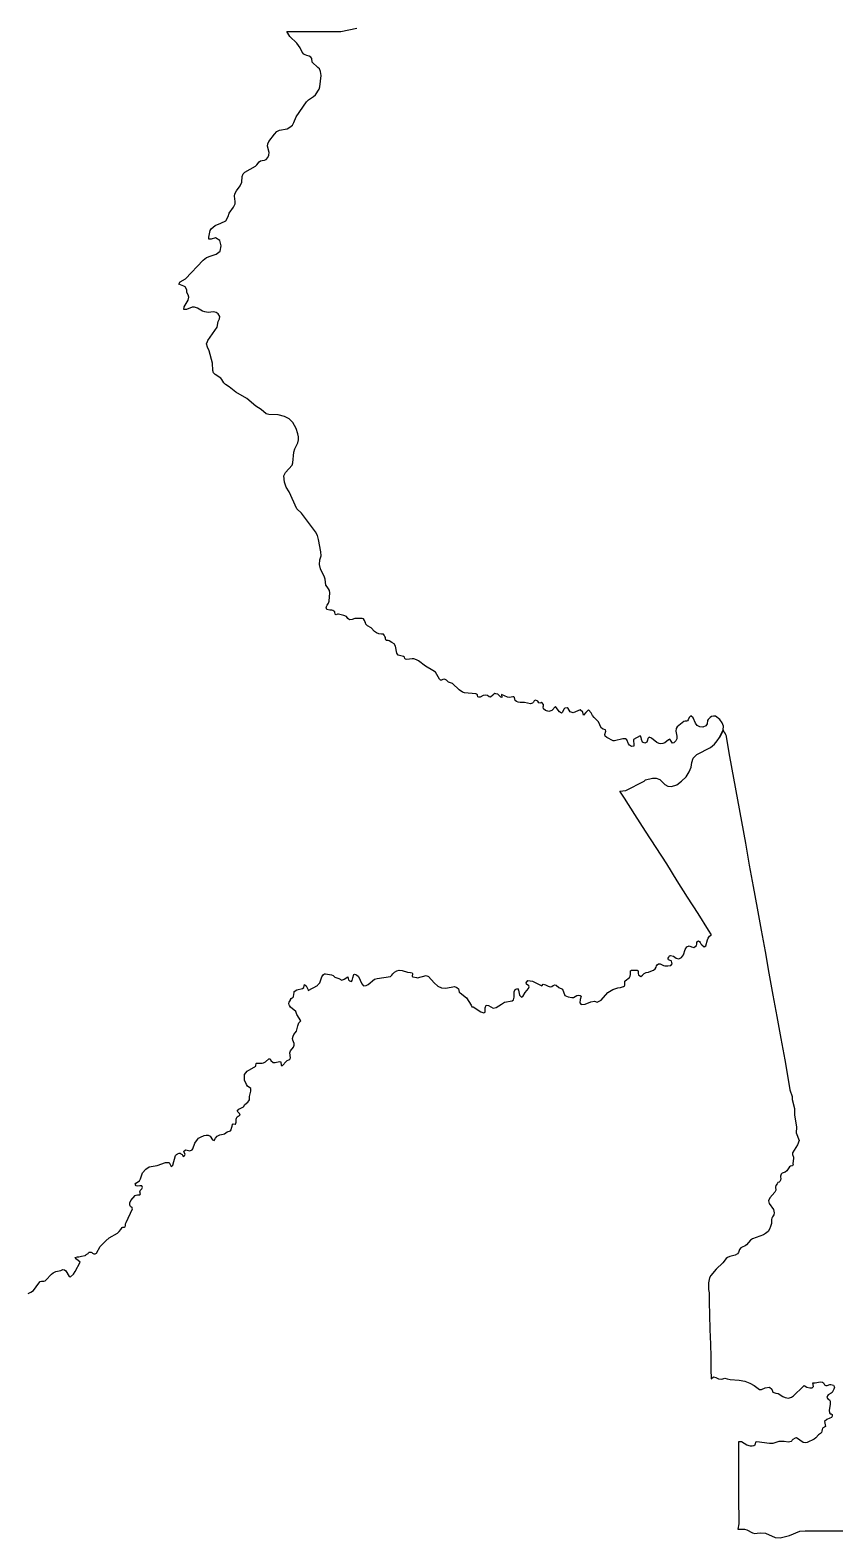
# Model space of a CAD drawing. Header units: metres. Extents: x 0 to 1325, y -1 to 773.
# Drawn here: x 385.99 to 408.05, y 379.89 to 421.19 of the extents above; entities that cross this region are included whole.
import ezdxf

# ---------------------------------------------------------------- set-up
doc = ezdxf.new("R2010")
doc.units = ezdxf.units.M

msp = doc.modelspace()

# ---------------------------------------------------------------- linework, layer by layer
at = {"layer": 'SCORE'}
for points in [[(393.11, 421.018), (393.03, 421.148)], [(393.03, 421.148), (394.51, 421.148)], [(393.3, 420.828), (393.11, 421.018)], [(394.51, 421.148), (394.95, 421.238)], [(393.39, 420.708), (393.3, 420.828)], [(393.45, 420.588), (393.39, 420.708)], [(393.49, 420.528), (393.45, 420.588)], [(393.53, 420.508), (393.49, 420.528)], [(393.58, 420.498), (393.53, 420.508)], [(393.64, 420.478), (393.58, 420.498)], [(393.69, 420.448), (393.64, 420.478)], [(393.71, 420.408), (393.69, 420.448)], [(393.72, 420.308), (393.71, 420.408)], [(393.88, 420.168), (393.72, 420.308)], [(393.92, 420.128), (393.88, 420.168)], [(393.95, 420.058), (393.92, 420.128)], [(393.97, 419.948), (393.95, 420.058)], [(393.91, 419.568), (393.93, 419.638)], [(393.93, 419.638), (393.97, 419.948)], [(393.28, 418.818), (393.57, 419.228)], [(393.57, 419.228), (393.62, 419.278)], [(393.62, 419.278), (393.76, 419.368)], [(393.76, 419.368), (393.81, 419.418)], [(393.81, 419.418), (393.91, 419.568)], [(393.22, 418.658), (393.28, 418.818)], [(392.69, 418.338), (392.75, 418.408)], [(392.75, 418.408), (392.83, 418.448)], [(392.83, 418.448), (393.04, 418.488)], [(393.04, 418.488), (393.11, 418.528)], [(393.11, 418.528), (393.18, 418.588)], [(393.18, 418.588), (393.22, 418.658)], [(392.5, 418.008), (392.51, 418.078)], [(392.54, 417.838), (392.5, 418.008)], [(392.51, 418.078), (392.53, 418.138)], [(392.53, 418.138), (392.69, 418.338)], [(392.21, 417.498), (392.27, 417.578)], [(392.27, 417.578), (392.31, 417.608)], [(392.31, 417.608), (392.35, 417.618)], [(392.35, 417.618), (392.42, 417.628)], [(392.42, 417.628), (392.46, 417.648)], [(392.46, 417.648), (392.51, 417.698)], [(392.51, 417.698), (392.53, 417.768)], [(392.53, 417.768), (392.54, 417.838)], [(391.79, 417.028), (391.8, 417.178)], [(391.8, 417.178), (391.83, 417.248)], [(391.83, 417.248), (391.88, 417.298)], [(391.88, 417.298), (392.17, 417.458)], [(392.17, 417.458), (392.21, 417.498)], [(391.6, 416.708), (391.65, 416.788)], [(391.65, 416.788), (391.75, 416.928)], [(391.75, 416.928), (391.79, 417.028)], [(391.45, 416.178), (391.57, 416.338)], [(391.57, 416.338), (391.61, 416.428)], [(391.59, 416.638), (391.6, 416.708)], [(391.61, 416.498), (391.59, 416.638)], [(391.61, 416.428), (391.61, 416.498)], [(391.06, 415.838), (391.22, 415.898)], [(391.22, 415.898), (391.36, 415.968)], [(391.36, 415.968), (391.42, 416.088)], [(391.42, 416.088), (391.45, 416.178)], [(390.89, 415.518), (390.93, 415.698)], [(390.89, 415.458), (390.89, 415.518)], [(390.93, 415.698), (390.95, 415.748)], [(390.95, 415.748), (391.06, 415.838)], [(391.07, 415.498), (390.95, 415.458)], [(391.19, 415.428), (391.07, 415.498)], [(390.95, 415.458), (390.89, 415.458)], [(391.09, 415.048), (391.2, 415.138)], [(391.23, 415.278), (391.19, 415.428)], [(391.2, 415.138), (391.23, 415.278)], [(390.25, 414.378), (390.73, 414.888)], [(390.73, 414.888), (390.83, 414.958)], [(390.83, 414.958), (390.95, 415.008)], [(390.95, 415.008), (391.09, 415.048)], [(390.07, 414.228), (390.1, 414.298)], [(390.1, 414.298), (390.25, 414.378)], [(390.2, 414.178), (390.07, 414.228)], [(390.24, 414.158), (390.2, 414.178)], [(390.29, 414.078), (390.24, 414.158)], [(390.29, 413.998), (390.29, 414.078)], [(390.32, 413.938), (390.29, 413.998)], [(390.34, 413.878), (390.32, 413.938)], [(390.32, 413.788), (390.34, 413.878)], [(390.2, 413.538), (390.21, 413.608)], [(390.28, 413.538), (390.2, 413.538)], [(390.21, 413.608), (390.32, 413.788)], [(390.43, 413.598), (390.28, 413.538)], [(390.5, 413.598), (390.43, 413.598)], [(390.58, 413.568), (390.5, 413.598)], [(390.72, 413.488), (390.58, 413.568)], [(390.78, 413.468), (390.72, 413.488)], [(390.87, 413.458), (390.78, 413.468)], [(391.02, 413.468), (390.87, 413.458)], [(391.09, 413.458), (391.02, 413.468)], [(391.15, 413.418), (391.09, 413.458)], [(391.19, 413.348), (391.15, 413.418)], [(390.86, 412.688), (391.12, 413.048)], [(391.12, 413.048), (391.15, 413.208)], [(391.15, 413.208), (391.18, 413.278)], [(391.18, 413.278), (391.19, 413.348)], [(390.83, 412.598), (390.85, 412.658)], [(390.85, 412.508), (390.83, 412.598)], [(390.85, 412.658), (390.86, 412.688)], [(390.9, 412.408), (390.85, 412.508)], [(390.99, 412.068), (390.9, 412.408)], [(391, 411.868), (390.99, 412.068)], [(391.02, 411.798), (391, 411.868)], [(391.06, 411.758), (391.02, 411.798)], [(391.22, 411.658), (391.06, 411.758)], [(391.25, 411.618), (391.22, 411.658)], [(391.3, 411.528), (391.25, 411.618)], [(391.35, 411.478), (391.3, 411.528)], [(391.45, 411.418), (391.35, 411.478)], [(391.63, 411.268), (391.45, 411.418)], [(391.93, 411.098), (391.63, 411.268)], [(392.18, 410.888), (391.93, 411.098)], [(392.32, 410.798), (392.18, 410.888)], [(392.46, 410.678), (392.32, 410.798)], [(392.53, 410.658), (392.46, 410.678)], [(392.79, 410.648), (392.53, 410.658)], [(392.96, 410.608), (392.79, 410.648)], [(393.09, 410.538), (392.96, 410.608)], [(393.19, 410.438), (393.09, 410.538)], [(393.28, 410.278), (393.19, 410.438)], [(393.33, 410.128), (393.28, 410.278)], [(393.35, 410.048), (393.33, 410.128)], [(393.22, 409.628), (393.25, 409.718)], [(393.25, 409.718), (393.33, 409.888)], [(393.33, 409.888), (393.35, 409.968)], [(393.35, 409.968), (393.35, 410.048)], [(393.17, 409.268), (393.19, 409.338)], [(393.19, 409.338), (393.22, 409.628)], [(392.95, 408.978), (392.99, 409.068)], [(392.96, 408.808), (392.95, 408.978)], [(392.99, 409.068), (393.17, 409.268)], [(393.01, 408.668), (392.96, 408.808)], [(393.09, 408.538), (393.01, 408.668)], [(393.3, 408.078), (393.09, 408.538)], [(393.43, 407.958), (393.3, 408.078)], [(393.81, 407.448), (393.43, 407.958)], [(393.87, 407.348), (393.81, 407.448)], [(393.9, 407.238), (393.87, 407.348)], [(393.96, 406.898), (393.9, 407.238)], [(393.97, 406.788), (393.96, 406.898)], [(393.92, 406.548), (393.93, 406.678)], [(393.95, 406.428), (393.92, 406.548)], [(393.93, 406.678), (393.97, 406.788)], [(394.06, 406.208), (393.95, 406.428)], [(394.08, 406.148), (394.06, 406.208)], [(394.1, 405.988), (394.08, 406.148)], [(394.13, 405.938), (394.1, 405.988)], [(394.17, 405.888), (394.13, 405.938)], [(394.2, 405.838), (394.17, 405.888)], [(394.19, 405.548), (394.21, 405.778)], [(394.21, 405.778), (394.2, 405.838)], [(394.11, 405.378), (394.13, 405.438)], [(394.12, 405.318), (394.11, 405.378)], [(394.21, 405.298), (394.12, 405.318)], [(394.13, 405.438), (394.17, 405.488)], [(394.17, 405.488), (394.19, 405.548)], [(394.26, 405.298), (394.21, 405.298)], [(394.29, 405.288), (394.26, 405.298)], [(394.34, 405.258), (394.29, 405.288)], [(394.34, 405.248), (394.34, 405.258)], [(394.35, 405.188), (394.34, 405.248)], [(394.36, 405.178), (394.35, 405.188)], [(394.38, 405.168), (394.36, 405.178)], [(394.42, 405.188), (394.38, 405.168)], [(394.44, 405.188), (394.42, 405.188)], [(394.59, 405.158), (394.44, 405.188)], [(394.66, 405.128), (394.59, 405.158)], [(394.7, 405.068), (394.66, 405.128)], [(394.75, 405.038), (394.7, 405.068)], [(394.82, 405.048), (394.75, 405.038)], [(394.89, 405.068), (394.82, 405.048)], [(395.09, 405.068), (394.89, 405.068)], [(395.13, 405.058), (395.09, 405.068)], [(395.16, 405.018), (395.13, 405.058)], [(395.17, 404.988), (395.16, 405.018)], [(395.18, 404.958), (395.17, 404.988)], [(395.19, 404.918), (395.18, 404.958)], [(395.24, 404.868), (395.19, 404.918)], [(395.34, 404.818), (395.24, 404.868)], [(395.43, 404.718), (395.34, 404.818)], [(395.49, 404.678), (395.43, 404.718)], [(395.55, 404.648), (395.49, 404.678)], [(395.62, 404.638), (395.55, 404.648)], [(395.68, 404.638), (395.62, 404.638)], [(395.7, 404.618), (395.68, 404.638)], [(395.71, 404.578), (395.7, 404.618)], [(395.73, 404.548), (395.71, 404.578)], [(395.73, 404.538), (395.73, 404.548)], [(395.73, 404.518), (395.73, 404.538)], [(395.74, 404.488), (395.73, 404.518)], [(395.75, 404.468), (395.74, 404.488)], [(395.76, 404.468), (395.75, 404.468)], [(395.81, 404.468), (395.76, 404.468)], [(395.83, 404.458), (395.81, 404.468)], [(395.91, 404.418), (395.83, 404.458)], [(395.97, 404.378), (395.91, 404.418)], [(396.01, 404.318), (395.97, 404.378)], [(396.04, 404.118), (396.01, 404.318)], [(396.08, 404.068), (396.04, 404.118)], [(396.23, 404.028), (396.08, 404.068)], [(396.25, 404.008), (396.23, 404.028)], [(396.26, 403.978), (396.25, 404.008)], [(396.28, 403.958), (396.26, 403.978)], [(396.32, 403.948), (396.28, 403.958)], [(396.46, 403.968), (396.32, 403.948)], [(396.51, 403.968), (396.46, 403.968)], [(396.58, 403.938), (396.51, 403.968)], [(396.64, 403.908), (396.58, 403.938)], [(396.83, 403.768), (396.64, 403.908)], [(397.03, 403.648), (396.83, 403.768)], [(397.1, 403.598), (397.03, 403.648)], [(397.14, 403.538), (397.1, 403.598)], [(397.21, 403.408), (397.14, 403.538)], [(397.24, 403.378), (397.21, 403.408)], [(397.27, 403.378), (397.24, 403.378)], [(397.3, 403.398), (397.27, 403.378)], [(397.34, 403.408), (397.3, 403.398)], [(397.37, 403.398), (397.34, 403.408)], [(397.4, 403.378), (397.37, 403.398)], [(397.46, 403.328), (397.4, 403.378)], [(397.57, 403.288), (397.46, 403.328)], [(397.75, 403.118), (397.57, 403.288)], [(397.84, 403.058), (397.75, 403.118)], [(397.9, 403.038), (397.84, 403.058)], [(398.21, 403.008), (397.9, 403.038)], [(398.23, 402.998), (398.21, 403.008)], [(398.25, 402.978), (398.23, 402.998)], [(398.25, 402.958), (398.25, 402.978)], [(398.26, 402.928), (398.25, 402.958)], [(398.29, 402.918), (398.26, 402.928)], [(398.33, 402.918), (398.29, 402.918)], [(398.41, 402.958), (398.33, 402.918)], [(398.46, 402.968), (398.41, 402.958)], [(398.53, 402.958), (398.46, 402.968)], [(398.57, 402.928), (398.53, 402.958)], [(398.61, 402.918), (398.57, 402.928)], [(398.67, 402.968), (398.61, 402.918)], [(398.7, 402.998), (398.67, 402.968)], [(398.73, 403.018), (398.7, 402.998)], [(398.76, 403.008), (398.73, 403.018)], [(398.81, 402.998), (398.76, 403.008)], [(398.89, 402.918), (398.81, 402.998)], [(398.92, 402.908), (398.89, 402.918)], [(399.08, 402.918), (398.91, 402.988)], [(398.91, 402.988), (398.92, 402.908)], [(399.13, 402.908), (399.08, 402.918)], [(399.22, 402.928), (399.13, 402.908)], [(399.25, 402.928), (399.22, 402.928)], [(399.27, 402.908), (399.25, 402.928)], [(399.29, 402.828), (399.27, 402.908)], [(399.32, 402.798), (399.29, 402.828)], [(399.37, 402.778), (399.32, 402.798)], [(399.42, 402.768), (399.37, 402.778)], [(399.54, 402.768), (399.42, 402.768)], [(399.71, 402.738), (399.54, 402.768)], [(399.76, 402.748), (399.71, 402.738)], [(399.79, 402.778), (399.76, 402.748)], [(399.81, 402.818), (399.79, 402.778)], [(399.84, 402.838), (399.81, 402.818)], [(399.89, 402.818), (399.84, 402.838)], [(399.91, 402.808), (399.89, 402.818)], [(399.94, 402.758), (399.91, 402.808)], [(399.96, 402.748), (399.94, 402.758)], [(399.99, 402.758), (399.96, 402.748)], [(400.01, 402.768), (399.99, 402.758)], [(400.02, 402.768), (400.01, 402.768)], [(400.06, 402.718), (400.02, 402.768)], [(400.05, 402.648), (400.06, 402.678)], [(400.06, 402.678), (400.06, 402.718)], [(400.06, 402.598), (400.05, 402.648)], [(400.12, 402.548), (400.06, 402.598)], [(400.21, 402.528), (400.12, 402.548)], [(400.29, 402.548), (400.21, 402.528)], [(400.39, 402.658), (400.29, 402.548)], [(400.44, 402.598), (400.39, 402.658)], [(400.5, 402.518), (400.44, 402.598)], [(400.56, 402.478), (400.5, 402.518)], [(400.58, 402.508), (400.56, 402.478)], [(400.62, 402.588), (400.58, 402.508)], [(400.65, 402.618), (400.62, 402.588)], [(400.71, 402.628), (400.65, 402.618)], [(400.74, 402.608), (400.71, 402.628)], [(400.79, 402.518), (400.74, 402.608)], [(400.88, 402.488), (400.79, 402.518)], [(401.07, 402.568), (400.88, 402.488)], [(401.14, 402.508), (401.07, 402.568)], [(401.16, 402.428), (401.14, 402.508)], [(401.22, 402.498), (401.16, 402.428)], [(401.3, 402.568), (401.22, 402.498)], [(401.37, 402.488), (401.3, 402.568)], [(401.41, 402.418), (401.37, 402.488)], [(401.45, 402.358), (401.41, 402.418)], [(401.56, 402.248), (401.45, 402.358)], [(404.01, 402.268), (403.98, 402.258)], [(404.03, 402.298), (404.01, 402.268)], [(404.06, 402.358), (404.03, 402.298)], [(404.1, 402.408), (404.06, 402.358)], [(404.17, 402.348), (404.1, 402.408)], [(404.23, 402.208), (404.17, 402.348)], [(404.56, 402.278), (404.55, 402.188)], [(404.58, 402.308), (404.56, 402.278)], [(404.63, 402.358), (404.58, 402.308)], [(404.67, 402.388), (404.63, 402.358)], [(404.72, 402.398), (404.67, 402.388)], [(404.78, 402.398), (404.72, 402.398)], [(404.9, 402.308), (404.78, 402.398)], [(404.96, 402.218), (404.9, 402.308)], [(401.6, 402.188), (401.56, 402.248)], [(401.62, 402.128), (401.6, 402.188)], [(401.65, 402.068), (401.62, 402.128)], [(401.7, 402.038), (401.65, 402.068)], [(401.76, 402.018), (401.7, 402.038)], [(401.74, 401.898), (401.77, 401.988)], [(401.75, 401.848), (401.74, 401.898)], [(401.77, 401.988), (401.76, 402.018)], [(402.71, 401.858), (402.53, 401.758)], [(402.74, 401.818), (402.71, 401.858)], [(403.7, 402.058), (403.69, 401.988)], [(403.69, 401.988), (403.72, 401.848)], [(403.73, 402.108), (403.7, 402.058)], [(403.91, 402.248), (403.73, 402.108)], [(403.95, 402.258), (403.91, 402.248)], [(403.98, 402.258), (403.95, 402.258)], [(404.28, 402.138), (404.23, 402.208)], [(404.35, 402.108), (404.28, 402.138)], [(404.43, 402.098), (404.35, 402.108)], [(404.51, 402.128), (404.43, 402.098)], [(404.55, 402.188), (404.51, 402.128)], [(404.89, 401.808), (404.99, 402.018)], [(404.99, 402.008), (404.89, 401.808)], [(405, 402.118), (404.96, 402.218)], [(404.99, 402.018), (405, 402.118)], [(404.99, 402.018), (404.99, 402.008)], [(404.99, 402.008), (405, 401.998)], [(405, 401.998), (405, 401.988)], [(405, 401.988), (405.01, 401.978)], [(405.01, 401.978), (405.01, 401.968)], [(405.01, 401.968), (405.02, 401.958)], [(405.02, 401.958), (405.02, 401.948)], [(405.02, 401.948), (405.03, 401.938)], [(405.03, 401.938), (405.03, 401.928)], [(405.03, 401.928), (405.04, 401.918)], [(405.04, 401.918), (405.04, 401.908)], [(405.04, 401.908), (405.05, 401.898)], [(405.05, 401.898), (405.06, 401.888)], [(405.06, 401.888), (405.16, 401.288)], [(401.8, 401.808), (401.75, 401.848)], [(401.97, 401.718), (401.8, 401.808)], [(402.01, 401.718), (401.97, 401.718)], [(402.24, 401.778), (402.01, 401.718)], [(402.31, 401.778), (402.24, 401.778)], [(402.35, 401.748), (402.31, 401.778)], [(402.39, 401.638), (402.35, 401.748)], [(402.42, 401.598), (402.39, 401.638)], [(402.48, 401.568), (402.42, 401.598)], [(402.54, 401.578), (402.48, 401.568)], [(402.53, 401.758), (402.53, 401.708)], [(402.53, 401.708), (402.54, 401.638)], [(402.54, 401.638), (402.54, 401.578)], [(402.75, 401.758), (402.74, 401.818)], [(402.78, 401.688), (402.75, 401.758)], [(402.84, 401.658), (402.78, 401.688)], [(402.9, 401.688), (402.84, 401.658)], [(402.91, 401.738), (402.9, 401.688)], [(402.92, 401.788), (402.91, 401.738)], [(402.96, 401.818), (402.92, 401.788)], [(403.02, 401.798), (402.96, 401.818)], [(403.17, 401.678), (403.02, 401.798)], [(403.23, 401.648), (403.17, 401.678)], [(403.28, 401.638), (403.23, 401.648)], [(403.33, 401.648), (403.28, 401.638)], [(403.39, 401.668), (403.33, 401.648)], [(403.49, 401.748), (403.39, 401.668)], [(403.53, 401.768), (403.49, 401.748)], [(403.6, 401.658), (403.53, 401.768)], [(403.64, 401.668), (403.6, 401.658)], [(403.69, 401.718), (403.64, 401.668)], [(403.72, 401.778), (403.69, 401.718)], [(403.72, 401.848), (403.72, 401.778)], [(404.27, 401.348), (404.64, 401.538)], [(404.64, 401.538), (404.75, 401.628)], [(404.75, 401.628), (404.82, 401.718)], [(404.82, 401.718), (404.89, 401.808)], [(404.11, 400.998), (404.13, 401.128)], [(404.13, 401.128), (404.17, 401.248)], [(404.17, 401.248), (404.27, 401.348)], [(405.16, 401.288), (405.27, 400.698)], [(402.32, 400.358), (402.82, 400.618)], [(402.82, 400.618), (402.86, 400.648)], [(402.86, 400.648), (403.05, 400.698)], [(403.05, 400.698), (403.15, 400.698)], [(403.15, 400.698), (403.25, 400.658)], [(403.25, 400.658), (403.39, 400.528)], [(403.72, 400.518), (403.85, 400.618)], [(403.85, 400.618), (403.97, 400.738)], [(403.97, 400.738), (404.06, 400.868)], [(404.06, 400.868), (404.11, 400.998)], [(405.27, 400.698), (405.38, 400.108)], [(402.16, 400.338), (402.32, 400.358)], [(402.28, 400.148), (402.16, 400.338)], [(403.39, 400.528), (403.47, 400.478)], [(403.47, 400.478), (403.57, 400.468)], [(403.57, 400.468), (403.72, 400.518)], [(402.57, 399.698), (402.28, 400.148)], [(405.38, 400.108), (405.49, 399.508)], [(402.86, 399.248), (402.57, 399.698)], [(405.49, 399.508), (405.6, 398.918)], [(403.15, 398.798), (402.86, 399.248)], [(403.44, 398.348), (403.15, 398.798)], [(405.6, 398.918), (405.7, 398.318)], [(403.73, 397.888), (403.44, 398.348)], [(405.7, 398.318), (405.81, 397.728)], [(404.01, 397.438), (403.73, 397.888)], [(405.81, 397.728), (405.92, 397.138)], [(404.3, 396.988), (404.01, 397.438)], [(404.59, 396.538), (404.3, 396.988)], [(405.92, 397.138), (406.03, 396.538)], [(404.67, 396.408), (404.59, 396.538)], [(406.03, 396.538), (406.14, 395.948)], [(403.95, 396.008), (403.99, 396.078)], [(403.99, 396.078), (404.06, 396.108)], [(404.06, 396.108), (404.12, 396.078)], [(404.12, 396.078), (404.18, 396.058)], [(404.18, 396.058), (404.26, 396.118)], [(404.26, 396.118), (404.27, 396.148)], [(404.27, 396.218), (404.31, 396.238)], [(404.27, 396.188), (404.27, 396.218)], [(404.27, 396.148), (404.27, 396.188)], [(404.31, 396.238), (404.34, 396.228)], [(404.34, 396.228), (404.36, 396.198)], [(404.36, 396.198), (404.38, 396.158)], [(404.38, 396.158), (404.4, 396.128)], [(404.4, 396.128), (404.47, 396.078)], [(404.47, 396.078), (404.51, 396.108)], [(404.51, 396.108), (404.56, 396.268)], [(404.56, 396.268), (404.58, 396.318)], [(404.58, 396.318), (404.61, 396.368)], [(404.61, 396.368), (404.65, 396.398)], [(404.65, 396.398), (404.67, 396.408)], [(403.48, 395.768), (403.5, 395.798)], [(403.48, 395.738), (403.48, 395.768)], [(403.49, 395.718), (403.48, 395.738)], [(403.56, 395.698), (403.49, 395.718)], [(403.5, 395.798), (403.52, 395.828)], [(403.52, 395.828), (403.54, 395.838)], [(403.54, 395.838), (403.63, 395.818)], [(403.57, 395.688), (403.56, 395.698)], [(403.59, 395.608), (403.57, 395.688)], [(403.63, 395.818), (403.7, 395.768)], [(403.7, 395.768), (403.77, 395.748)], [(403.77, 395.748), (403.85, 395.788)], [(403.85, 395.788), (403.9, 395.858)], [(403.9, 395.858), (403.95, 396.008)], [(406.14, 395.948), (406.24, 395.358)], [(393.93, 395.088), (393.99, 395.258)], [(393.99, 395.258), (394.03, 395.318)], [(394.03, 395.318), (394.06, 395.338)], [(394.06, 395.338), (394.09, 395.338)], [(394.09, 395.338), (394.25, 395.308)], [(394.25, 395.308), (394.3, 395.288)], [(394.3, 395.288), (394.34, 395.248)], [(394.34, 395.248), (394.45, 395.208)], [(394.6, 395.188), (394.7, 395.258)], [(394.7, 395.258), (394.71, 395.208)], [(394.84, 395.228), (394.86, 395.318)], [(394.86, 395.318), (394.88, 395.328)], [(394.88, 395.328), (394.94, 395.308)], [(394.94, 395.308), (394.99, 395.268)], [(394.99, 395.268), (395.08, 395.068)], [(395.5, 395.208), (395.87, 395.268)], [(395.87, 395.268), (395.91, 395.298)], [(395.91, 395.298), (395.93, 395.338)], [(395.93, 395.338), (395.98, 395.388)], [(395.98, 395.388), (396.04, 395.418)], [(396.04, 395.418), (396.11, 395.438)], [(396.11, 395.438), (396.19, 395.428)], [(396.19, 395.428), (396.34, 395.388)], [(396.34, 395.388), (396.42, 395.378)], [(396.42, 395.378), (396.46, 395.368)], [(396.46, 395.368), (396.47, 395.348)], [(396.47, 395.348), (396.46, 395.268)], [(396.46, 395.268), (396.48, 395.258)], [(396.48, 395.258), (396.58, 395.238)], [(396.61, 395.228), (396.85, 395.288)], [(396.85, 395.288), (396.91, 395.268)], [(396.91, 395.268), (397.07, 395.088)], [(402.42, 395.238), (402.44, 395.278)], [(402.44, 395.278), (402.45, 395.318)], [(402.45, 395.418), (402.48, 395.438)], [(402.45, 395.368), (402.45, 395.418)], [(402.45, 395.318), (402.45, 395.368)], [(402.48, 395.438), (402.63, 395.438)], [(402.63, 395.438), (402.66, 395.418)], [(402.66, 395.418), (402.66, 395.388)], [(402.66, 395.388), (402.66, 395.348)], [(402.66, 395.348), (402.67, 395.308)], [(402.67, 395.308), (402.73, 395.268)], [(402.73, 395.268), (402.78, 395.298)], [(402.78, 395.298), (402.82, 395.348)], [(402.82, 395.348), (402.88, 395.378)], [(402.88, 395.378), (402.94, 395.388)], [(402.94, 395.388), (403.01, 395.408)], [(403.01, 395.408), (403.08, 395.438)], [(403.08, 395.438), (403.12, 395.478)], [(403.12, 395.478), (403.15, 395.518)], [(403.15, 395.518), (403.16, 395.558)], [(403.16, 395.558), (403.18, 395.588)], [(403.18, 395.588), (403.22, 395.608)], [(403.22, 395.608), (403.26, 395.608)], [(403.26, 395.608), (403.35, 395.568)], [(403.35, 395.568), (403.39, 395.558)], [(403.39, 395.558), (403.47, 395.558)], [(403.47, 395.558), (403.55, 395.568)], [(403.55, 395.568), (403.59, 395.608)], [(406.24, 395.358), (406.35, 394.758)], [(393.23, 394.858), (393.3, 394.898)], [(393.23, 394.828), (393.23, 394.858)], [(393.3, 394.898), (393.46, 394.938)], [(393.46, 394.938), (393.49, 394.968)], [(393.49, 394.968), (393.51, 395.048)], [(393.51, 395.048), (393.56, 395.008)], [(393.56, 395.008), (393.6, 394.918)], [(393.6, 394.918), (393.61, 394.878)], [(393.61, 394.878), (393.87, 395.018)], [(393.87, 395.018), (393.88, 395.038)], [(393.88, 395.038), (393.93, 395.088)], [(394.45, 395.208), (394.54, 395.168)], [(394.54, 395.168), (394.6, 395.188)], [(394.71, 395.208), (394.72, 395.178)], [(394.72, 395.178), (394.75, 395.148)], [(394.75, 395.148), (394.8, 395.128)], [(394.8, 395.128), (394.82, 395.158)], [(394.82, 395.158), (394.83, 395.188)], [(394.83, 395.188), (394.84, 395.228)], [(395.08, 395.068), (395.13, 395.008)], [(395.13, 395.008), (395.2, 395.018)], [(395.2, 395.018), (395.26, 395.048)], [(395.26, 395.048), (395.43, 395.188)], [(395.43, 395.188), (395.5, 395.208)], [(396.58, 395.238), (396.61, 395.228)], [(397.07, 395.088), (397.17, 394.998)], [(397.17, 394.998), (397.27, 394.958)], [(397.27, 394.958), (397.39, 394.948)], [(397.39, 394.948), (397.62, 394.988)], [(397.62, 394.988), (397.69, 394.968)], [(397.69, 394.968), (397.73, 394.928)], [(397.73, 394.928), (397.75, 394.838)], [(397.75, 394.838), (397.78, 394.818)], [(399.26, 394.848), (399.29, 394.908)], [(399.26, 394.698), (399.26, 394.848)], [(399.29, 394.908), (399.35, 394.938)], [(399.35, 394.938), (399.38, 394.888)], [(399.38, 394.888), (399.41, 394.758)], [(399.56, 394.828), (399.65, 394.938)], [(399.59, 395.088), (399.63, 395.158)], [(399.6, 395.058), (399.59, 395.088)], [(399.66, 395.008), (399.6, 395.058)], [(399.63, 395.158), (399.76, 395.138)], [(399.65, 394.938), (399.67, 394.978)], [(399.67, 394.978), (399.66, 395.008)], [(399.76, 395.138), (400.02, 395.008)], [(400.02, 395.008), (400.05, 395.058)], [(400.05, 395.058), (400.12, 395.038)], [(400.12, 395.038), (400.19, 394.998)], [(400.19, 394.998), (400.25, 394.978)], [(400.25, 394.978), (400.29, 394.988)], [(400.29, 394.988), (400.33, 395.018)], [(400.33, 395.018), (400.37, 395.038)], [(400.37, 395.038), (400.41, 395.028)], [(400.41, 395.028), (400.48, 394.968)], [(400.48, 394.968), (400.58, 394.918)], [(400.58, 394.918), (400.65, 394.748)], [(401.83, 394.828), (401.96, 394.908)], [(401.96, 394.908), (402.1, 394.958)], [(402.1, 394.958), (402.17, 394.968)], [(402.17, 394.968), (402.26, 394.988)], [(402.26, 394.988), (402.28, 395.008)], [(402.28, 395.008), (402.29, 395.028)], [(402.29, 395.138), (402.3, 395.148)], [(402.29, 395.028), (402.29, 395.138)], [(402.3, 395.148), (402.42, 395.238)], [(393.08, 394.528), (393.09, 394.558)], [(393.09, 394.488), (393.08, 394.528)], [(393.09, 394.558), (393.13, 394.618)], [(393.1, 394.468), (393.09, 394.488)], [(393.13, 394.428), (393.1, 394.468)], [(393.13, 394.638), (393.15, 394.658)], [(393.13, 394.618), (393.13, 394.638)], [(393.27, 394.308), (393.13, 394.428)], [(393.15, 394.658), (393.2, 394.698)], [(393.2, 394.698), (393.21, 394.718)], [(393.21, 394.718), (393.23, 394.828)], [(397.78, 394.818), (397.95, 394.678)], [(397.95, 394.678), (398.08, 394.478)], [(398.08, 394.478), (398.1, 394.438)], [(398.1, 394.438), (398.14, 394.438)], [(398.14, 394.438), (398.35, 394.298)], [(398.46, 394.408), (398.49, 394.478)], [(398.49, 394.478), (398.56, 394.468)], [(398.56, 394.468), (398.68, 394.398)], [(398.68, 394.398), (398.77, 394.418)], [(398.77, 394.418), (398.84, 394.458)], [(398.84, 394.458), (398.91, 394.508)], [(398.91, 394.508), (398.99, 394.558)], [(398.99, 394.558), (399.2, 394.598)], [(399.2, 394.598), (399.24, 394.628)], [(399.24, 394.628), (399.26, 394.698)], [(399.41, 394.758), (399.46, 394.698)], [(399.46, 394.698), (399.5, 394.718)], [(399.5, 394.718), (399.56, 394.828)], [(400.65, 394.748), (400.74, 394.708)], [(400.74, 394.708), (400.84, 394.688)], [(400.84, 394.688), (400.89, 394.688)], [(400.89, 394.688), (400.98, 394.748)], [(400.98, 394.748), (401.03, 394.758)], [(401.03, 394.758), (401.07, 394.748)], [(401.07, 394.638), (401.06, 394.548)], [(401.06, 394.548), (401.1, 394.498)], [(401.07, 394.748), (401.1, 394.728)], [(401.1, 394.728), (401.07, 394.638)], [(401.1, 394.498), (401.21, 394.508)], [(401.21, 394.508), (401.36, 394.568)], [(401.36, 394.568), (401.46, 394.588)], [(401.46, 394.588), (401.53, 394.558)], [(401.53, 394.558), (401.64, 394.618)], [(401.64, 394.618), (401.83, 394.828)], [(406.35, 394.758), (406.46, 394.168)], [(393.3, 394.228), (393.27, 394.308)], [(393.41, 394.048), (393.3, 394.228)], [(393.36, 393.998), (393.41, 394.048)], [(398.35, 394.298), (398.43, 394.268)], [(398.43, 394.268), (398.46, 394.288)], [(398.46, 394.288), (398.46, 394.408)], [(406.46, 394.168), (406.57, 393.568)], [(393.18, 393.568), (393.2, 393.628)], [(393.2, 393.628), (393.22, 393.678)], [(393.22, 393.678), (393.29, 393.768)], [(393.29, 393.768), (393.31, 393.838)], [(393.31, 393.838), (393.33, 393.918)], [(393.33, 393.918), (393.36, 393.998)], [(393.11, 393.178), (393.13, 393.228)], [(393.13, 393.038), (393.11, 393.178)], [(393.13, 393.228), (393.21, 393.328)], [(393.19, 393.518), (393.18, 393.568)], [(393.23, 393.428), (393.19, 393.518)], [(393.21, 393.328), (393.23, 393.388)], [(393.23, 393.388), (393.23, 393.428)], [(406.57, 393.568), (406.68, 392.978)], [(391.94, 392.668), (392.18, 392.808)], [(392.18, 392.828), (392.19, 392.878)], [(392.18, 392.808), (392.18, 392.828)], [(392.19, 392.878), (392.2, 392.888)], [(392.2, 392.888), (392.22, 392.888)], [(392.22, 392.888), (392.26, 392.888)], [(392.26, 392.888), (392.31, 392.888)], [(392.31, 392.888), (392.35, 392.888)], [(392.35, 392.888), (392.39, 392.898)], [(392.39, 392.898), (392.44, 392.928)], [(392.44, 392.928), (392.53, 393.008)], [(392.53, 393.008), (392.57, 393.008)], [(392.57, 393.008), (392.59, 392.968)], [(392.59, 392.968), (392.65, 392.908)], [(392.65, 392.908), (392.71, 392.908)], [(392.71, 392.908), (392.83, 392.938)], [(392.83, 392.938), (392.86, 392.928)], [(392.86, 392.928), (392.87, 392.828)], [(392.87, 392.828), (392.91, 392.828)], [(392.91, 392.828), (393.01, 392.938)], [(393.01, 392.938), (393.04, 392.968)], [(393.04, 392.968), (393.08, 392.978)], [(393.08, 392.978), (393.11, 392.998)], [(393.11, 392.998), (393.13, 393.038)], [(406.68, 392.978), (406.78, 392.388)], [(391.87, 392.578), (391.94, 392.668)], [(391.87, 392.428), (391.87, 392.578)], [(391.92, 392.308), (391.87, 392.428)], [(406.78, 392.388), (406.82, 392.158)], [(391.95, 392.258), (391.92, 392.308)], [(392.04, 392.198), (391.95, 392.258)], [(392, 391.978), (392.04, 392.128)], [(392, 391.928), (392, 391.978)], [(392.04, 392.128), (392.04, 392.198)], [(406.82, 392.158), (406.88, 391.978)], [(406.88, 391.978), (406.88, 391.898)], [(391.67, 391.578), (391.71, 391.628)], [(391.73, 391.508), (391.67, 391.578)], [(391.71, 391.628), (391.84, 391.698)], [(391.84, 391.698), (391.88, 391.758)], [(391.88, 391.758), (391.96, 391.818)], [(391.96, 391.818), (391.99, 391.858)], [(391.99, 391.858), (392, 391.888)], [(392, 391.888), (392, 391.928)], [(406.88, 391.898), (406.94, 391.648)], [(406.94, 391.648), (406.94, 391.478)], [(391.51, 391.108), (391.53, 391.168)], [(391.53, 391.168), (391.54, 391.208)], [(391.54, 391.218), (391.56, 391.228)], [(391.54, 391.208), (391.54, 391.218)], [(391.56, 391.228), (391.61, 391.218)], [(391.61, 391.218), (391.62, 391.218)], [(391.62, 391.218), (391.63, 391.248)], [(391.63, 391.248), (391.64, 391.278)], [(391.64, 391.358), (391.65, 391.388)], [(391.64, 391.278), (391.64, 391.358)], [(391.65, 391.388), (391.67, 391.418)], [(391.67, 391.418), (391.69, 391.438)], [(391.69, 391.438), (391.75, 391.468)], [(391.75, 391.468), (391.73, 391.508)], [(406.94, 391.478), (407, 391.138)], [(407, 391.138), (406.99, 390.978)], [(390.51, 390.698), (390.58, 390.798)], [(390.58, 390.798), (390.61, 390.838)], [(390.61, 390.838), (390.66, 390.868)], [(390.66, 390.868), (390.76, 390.908)], [(390.76, 390.908), (390.82, 390.918)], [(390.82, 390.918), (390.87, 390.918)], [(390.87, 390.918), (390.93, 390.888)], [(390.93, 390.888), (390.99, 390.788)], [(390.99, 390.788), (391.04, 390.768)], [(391.04, 390.768), (391.07, 390.838)], [(391.07, 390.838), (391.12, 390.888)], [(391.12, 390.888), (391.19, 390.928)], [(391.19, 390.928), (391.28, 390.948)], [(391.28, 390.948), (391.32, 390.958)], [(391.32, 390.958), (391.39, 391.008)], [(391.39, 391.008), (391.48, 391.038)], [(391.48, 391.038), (391.5, 391.068)], [(391.5, 391.068), (391.51, 391.108)], [(406.99, 390.978), (407.07, 390.768)], [(407.07, 390.768), (407.03, 390.658)], [(389.9, 390.098), (389.98, 390.358)], [(389.98, 390.358), (390, 390.388)], [(390, 390.388), (390.03, 390.408)], [(390.03, 390.408), (390.08, 390.428)], [(390.08, 390.428), (390.1, 390.428)], [(390.1, 390.428), (390.12, 390.408)], [(390.12, 390.408), (390.16, 390.388)], [(390.16, 390.388), (390.17, 390.368)], [(390.17, 390.368), (390.18, 390.348)], [(390.18, 390.348), (390.2, 390.338)], [(390.2, 390.458), (390.21, 390.488)], [(390.24, 390.398), (390.2, 390.458)], [(390.2, 390.338), (390.23, 390.368)], [(390.21, 390.488), (390.26, 390.518)], [(390.23, 390.368), (390.24, 390.398)], [(390.26, 390.518), (390.37, 390.488)], [(390.37, 390.488), (390.43, 390.518)], [(390.43, 390.518), (390.45, 390.548)], [(390.45, 390.548), (390.51, 390.698)], [(407.03, 390.658), (406.89, 390.438)], [(406.89, 390.438), (406.89, 390.388)], [(406.89, 390.388), (406.92, 390.318)], [(406.92, 390.318), (406.92, 390.278)], [(389.02, 389.718), (389.07, 389.888)], [(389.07, 389.888), (389.16, 389.988)], [(389.16, 389.988), (389.25, 390.048)], [(389.25, 390.048), (389.47, 390.088)], [(389.47, 390.088), (389.7, 390.168)], [(389.7, 390.168), (389.8, 390.168)], [(389.8, 390.168), (389.86, 390.058)], [(389.86, 390.058), (389.9, 390.098)], [(406.61, 389.878), (406.58, 389.848)], [(406.69, 389.908), (406.61, 389.878)], [(406.73, 389.938), (406.69, 389.908)], [(406.81, 390.048), (406.73, 389.938)], [(406.83, 390.068), (406.81, 390.048)], [(406.87, 390.078), (406.83, 390.068)], [(406.89, 390.078), (406.87, 390.078)], [(406.9, 390.098), (406.89, 390.078)], [(406.92, 390.278), (406.9, 390.138)], [(406.9, 390.138), (406.91, 390.128)], [(406.91, 390.128), (406.9, 390.098)], [(388.87, 389.578), (388.89, 389.608)], [(388.9, 389.528), (388.87, 389.578)], [(388.89, 389.608), (388.99, 389.668)], [(388.94, 389.518), (388.9, 389.528)], [(389, 389.528), (388.94, 389.518)], [(388.99, 389.668), (389.02, 389.718)], [(389.05, 389.528), (389, 389.528)], [(389.07, 389.488), (389.05, 389.528)], [(389.05, 389.448), (389.07, 389.488)], [(406.43, 389.538), (406.42, 389.498)], [(406.42, 389.498), (406.43, 389.408)], [(406.47, 389.588), (406.43, 389.538)], [(406.49, 389.618), (406.47, 389.588)], [(406.52, 389.628), (406.49, 389.618)], [(406.54, 389.648), (406.52, 389.628)], [(406.56, 389.688), (406.54, 389.648)], [(406.58, 389.848), (406.56, 389.798)], [(406.56, 389.798), (406.56, 389.768)], [(406.56, 389.768), (406.57, 389.728)], [(406.57, 389.728), (406.56, 389.688)], [(388.72, 389.068), (388.75, 389.128)], [(388.72, 388.998), (388.72, 389.068)], [(388.75, 389.128), (388.87, 389.268)], [(388.87, 389.268), (388.9, 389.278)], [(388.9, 389.278), (388.93, 389.288)], [(388.93, 389.288), (389, 389.288)], [(389, 389.368), (389.02, 389.408)], [(389.02, 389.308), (389, 389.368)], [(389, 389.288), (389.02, 389.308)], [(389.02, 389.408), (389.05, 389.448)], [(406.27, 389.198), (406.23, 389.118)], [(406.23, 389.118), (406.25, 389.048)], [(406.25, 389.048), (406.37, 388.878)], [(406.4, 389.358), (406.27, 389.198)], [(406.43, 389.408), (406.4, 389.358)], [(388.62, 388.528), (388.8, 388.898)], [(388.74, 388.968), (388.72, 388.998)], [(388.79, 388.928), (388.74, 388.968)], [(388.8, 388.898), (388.79, 388.928)], [(406.32, 388.648), (406.31, 388.608)], [(406.34, 388.678), (406.32, 388.648)], [(406.36, 388.708), (406.34, 388.678)], [(406.38, 388.738), (406.36, 388.708)], [(406.37, 388.878), (406.39, 388.788)], [(406.39, 388.788), (406.38, 388.738)], [(388.16, 388.108), (388.39, 388.238)], [(388.39, 388.238), (388.43, 388.278)], [(388.43, 388.278), (388.48, 388.338)], [(388.48, 388.338), (388.51, 388.388)], [(388.51, 388.388), (388.53, 388.398)], [(388.53, 388.398), (388.58, 388.398)], [(388.58, 388.398), (388.6, 388.408)], [(388.6, 388.408), (388.61, 388.448)], [(388.61, 388.488), (388.62, 388.528)], [(388.61, 388.448), (388.61, 388.488)], [(406.15, 388.228), (406.09, 388.188)], [(406.22, 388.278), (406.15, 388.228)], [(406.26, 388.348), (406.22, 388.278)], [(406.29, 388.418), (406.26, 388.348)], [(406.31, 388.498), (406.29, 388.418)], [(406.31, 388.608), (406.31, 388.498)], [(387.81, 387.688), (387.91, 387.868)], [(387.91, 387.868), (388.07, 388.028)], [(388.07, 388.028), (388.16, 388.108)], [(405.47, 387.828), (405.44, 387.788)], [(405.51, 387.848), (405.47, 387.828)], [(405.59, 387.888), (405.51, 387.848)], [(405.63, 387.918), (405.59, 387.888)], [(405.74, 388.038), (405.63, 387.918)], [(405.79, 388.078), (405.74, 388.038)], [(406.09, 388.188), (405.79, 388.078)], [(387.23, 387.568), (387.29, 387.588)], [(387.26, 387.518), (387.23, 387.568)], [(387.23, 387.188), (387.36, 387.438)], [(387.36, 387.438), (387.26, 387.518)], [(387.29, 387.588), (387.33, 387.588)], [(387.33, 387.588), (387.4, 387.608)], [(387.4, 387.608), (387.5, 387.618)], [(387.5, 387.618), (387.52, 387.628)], [(387.52, 387.628), (387.53, 387.648)], [(387.53, 387.648), (387.56, 387.668)], [(387.56, 387.668), (387.58, 387.678)], [(387.58, 387.678), (387.59, 387.698)], [(387.59, 387.698), (387.61, 387.718)], [(387.61, 387.718), (387.66, 387.718)], [(387.66, 387.718), (387.68, 387.708)], [(387.68, 387.708), (387.7, 387.688)], [(387.7, 387.688), (387.74, 387.668)], [(387.74, 387.668), (387.77, 387.668)], [(387.77, 387.668), (387.81, 387.688)], [(404.98, 387.418), (404.8, 387.248)], [(405.07, 387.538), (404.98, 387.418)], [(405.11, 387.568), (405.07, 387.538)], [(405.17, 387.598), (405.11, 387.568)], [(405.32, 387.628), (405.17, 387.598)], [(405.38, 387.668), (405.32, 387.628)], [(405.41, 387.708), (405.38, 387.668)], [(405.44, 387.788), (405.41, 387.708)], [(386.42, 386.948), (386.58, 387.108)], [(386.58, 387.108), (386.62, 387.148)], [(386.62, 387.148), (386.7, 387.188)], [(386.7, 387.188), (386.83, 387.208)], [(386.83, 387.208), (386.89, 387.238)], [(386.89, 387.238), (386.93, 387.228)], [(386.93, 387.228), (386.97, 387.198)], [(386.97, 387.198), (387.06, 387.048)], [(387.06, 387.048), (387.1, 387.038)], [(387.1, 387.038), (387.18, 387.108)], [(387.18, 387.108), (387.23, 387.188)], [(404.61, 387.008), (404.59, 386.878)], [(404.65, 387.078), (404.61, 387.008)], [(404.8, 387.248), (404.65, 387.078)], [(385.94, 386.578), (386.01, 386.618)], [(386.01, 386.618), (386.08, 386.668)], [(386.08, 386.668), (386.23, 386.868)], [(386.23, 386.868), (386.27, 386.908)], [(386.27, 386.908), (386.3, 386.918)], [(386.3, 386.918), (386.37, 386.918)], [(386.37, 386.918), (386.4, 386.928)], [(386.4, 386.928), (386.42, 386.948)], [(404.59, 386.878), (404.59, 386.688)], [(404.59, 386.688), (404.6, 386.598)], [(404.6, 386.598), (404.6, 386.348)], [(404.6, 386.348), (404.61, 385.998)], [(404.61, 385.998), (404.62, 385.598)], [(404.62, 385.598), (404.64, 385.198)], [(404.64, 385.198), (404.65, 384.848)], [(404.65, 384.848), (404.65, 384.598)], [(404.65, 384.598), (404.65, 384.508)], [(404.65, 384.508), (404.66, 384.248)], [(404.66, 384.248), (404.72, 384.298)], [(404.72, 384.298), (404.79, 384.278)], [(404.79, 384.278), (404.86, 384.248)], [(404.86, 384.248), (404.95, 384.238)], [(404.95, 384.238), (405.03, 384.258)], [(405.03, 384.258), (405.1, 384.248)], [(405.1, 384.248), (405.18, 384.228)], [(405.18, 384.228), (405.43, 384.208)], [(405.43, 384.208), (405.58, 384.178)], [(405.58, 384.178), (405.72, 384.128)], [(405.72, 384.128), (405.84, 384.058)], [(407.46, 384.038), (407.45, 384.138)], [(407.45, 384.138), (407.51, 384.138)], [(407.51, 384.138), (407.65, 384.158)], [(407.65, 384.158), (407.71, 384.148)], [(407.71, 384.148), (407.74, 384.138)], [(407.74, 384.138), (407.77, 384.078)], [(405.84, 384.058), (405.98, 383.948)], [(405.98, 383.948), (406.04, 383.948)], [(406.04, 383.948), (406.14, 383.998)], [(406.14, 383.998), (406.26, 384.018)], [(406.26, 384.018), (406.32, 383.958)], [(406.32, 383.958), (406.35, 383.878)], [(406.35, 383.878), (406.43, 383.848)], [(406.43, 383.848), (406.5, 383.838)], [(406.5, 383.838), (406.62, 383.758)], [(406.62, 383.758), (406.69, 383.728)], [(406.69, 383.728), (406.78, 383.718)], [(406.78, 383.718), (406.86, 383.738)], [(406.86, 383.738), (406.92, 383.778)], [(406.92, 383.778), (407.18, 384.038)], [(407.18, 384.038), (407.21, 384.058)], [(407.21, 384.058), (407.28, 384.018)], [(407.28, 384.018), (407.36, 383.998)], [(407.36, 383.998), (407.43, 383.998)], [(407.43, 383.998), (407.46, 384.038)], [(407.77, 384.078), (407.8, 384.058)], [(407.8, 384.058), (407.84, 384.058)], [(407.85, 383.778), (407.83, 383.728)], [(407.83, 383.728), (407.86, 383.698)], [(407.84, 384.058), (407.91, 384.088)], [(407.87, 383.808), (407.85, 383.778)], [(407.86, 383.698), (407.9, 383.668)], [(407.95, 383.848), (407.87, 383.808)], [(407.91, 384.088), (407.94, 384.088)], [(407.94, 384.088), (408.01, 384.068)], [(407.98, 383.868), (407.95, 383.848)], [(408.02, 383.958), (407.98, 383.868)], [(408.01, 384.068), (408.04, 384.018)], [(408.04, 384.018), (408.02, 383.958)], [(407.92, 383.548), (407.89, 383.378)], [(407.89, 383.378), (407.9, 383.308)], [(407.9, 383.668), (407.92, 383.628)], [(407.9, 383.308), (407.92, 383.288)], [(407.92, 383.628), (407.92, 383.548)], [(407.92, 383.288), (407.95, 383.288)], [(407.95, 383.288), (407.98, 383.268)], [(407.98, 383.268), (407.98, 383.218)], [(407.7, 382.858), (407.69, 382.808)], [(407.71, 382.888), (407.7, 382.858)], [(407.79, 382.938), (407.71, 382.888)], [(407.83, 383.128), (407.77, 383.078)], [(407.77, 383.078), (407.79, 382.938)], [(407.91, 383.168), (407.83, 383.128)], [(407.96, 383.188), (407.91, 383.168)], [(407.98, 383.218), (407.96, 383.188)], [(405.49, 382.518), (405.41, 382.518)], [(405.41, 382.518), (405.41, 382.298)], [(405.64, 382.428), (405.49, 382.518)], [(405.87, 382.508), (405.86, 382.428)], [(405.91, 382.518), (405.87, 382.508)], [(406.26, 382.468), (405.91, 382.518)], [(406.35, 382.468), (406.26, 382.468)], [(406.51, 382.528), (406.35, 382.468)], [(406.54, 382.528), (406.51, 382.528)], [(406.66, 382.528), (406.54, 382.528)], [(406.78, 382.508), (406.66, 382.528)], [(406.82, 382.518), (406.78, 382.508)], [(406.85, 382.528), (406.82, 382.518)], [(406.87, 382.548), (406.85, 382.528)], [(406.88, 382.568), (406.87, 382.548)], [(406.9, 382.578), (406.88, 382.568)], [(406.96, 382.618), (406.9, 382.578)], [(407, 382.628), (406.96, 382.618)], [(407.18, 382.498), (407, 382.628)], [(407.24, 382.488), (407.18, 382.498)], [(407.29, 382.498), (407.24, 382.488)], [(407.48, 382.588), (407.29, 382.498)], [(407.53, 382.628), (407.48, 382.588)], [(407.6, 382.708), (407.53, 382.628)], [(407.66, 382.748), (407.6, 382.708)], [(407.68, 382.778), (407.66, 382.748)], [(407.69, 382.808), (407.68, 382.778)], [(405.41, 382.298), (405.41, 382.038)], [(405.41, 382.038), (405.41, 381.788)], [(405.74, 382.398), (405.64, 382.428)], [(405.78, 382.398), (405.74, 382.398)], [(405.83, 382.408), (405.78, 382.398)], [(405.86, 382.428), (405.83, 382.408)], [(405.41, 381.788), (405.41, 381.538)], [(405.41, 381.538), (405.41, 381.278)], [(405.41, 381.278), (405.41, 381.028)], [(405.41, 381.028), (405.41, 380.778)], [(405.41, 380.778), (405.42, 380.528)], [(405.42, 380.528), (405.42, 380.268)], [(405.42, 380.268), (405.39, 380.128)], [(405.39, 380.128), (405.45, 380.128)], [(405.45, 380.128), (405.57, 380.128)], [(405.57, 380.128), (405.64, 380.108)], [(405.64, 380.108), (405.79, 380.028)], [(405.79, 380.028), (405.86, 380.008)], [(405.86, 380.008), (405.92, 380.018)], [(405.92, 380.018), (406, 380.028)], [(406, 380.028), (406.15, 380.018)], [(406.15, 380.018), (406.41, 379.898)], [(406.81, 379.948), (407.09, 380.068)], [(407.09, 380.068), (407.24, 380.078)], [(407.24, 380.078), (407.42, 380.078)], [(407.42, 380.078), (407.89, 380.078)], [(407.89, 380.078), (408.54, 380.078)], [(406.41, 379.898), (406.55, 379.888)], [(406.55, 379.888), (406.81, 379.948)]]:
    msp.add_lwpolyline(points, dxfattribs=at)

doc.saveas('drawing.dxf')
